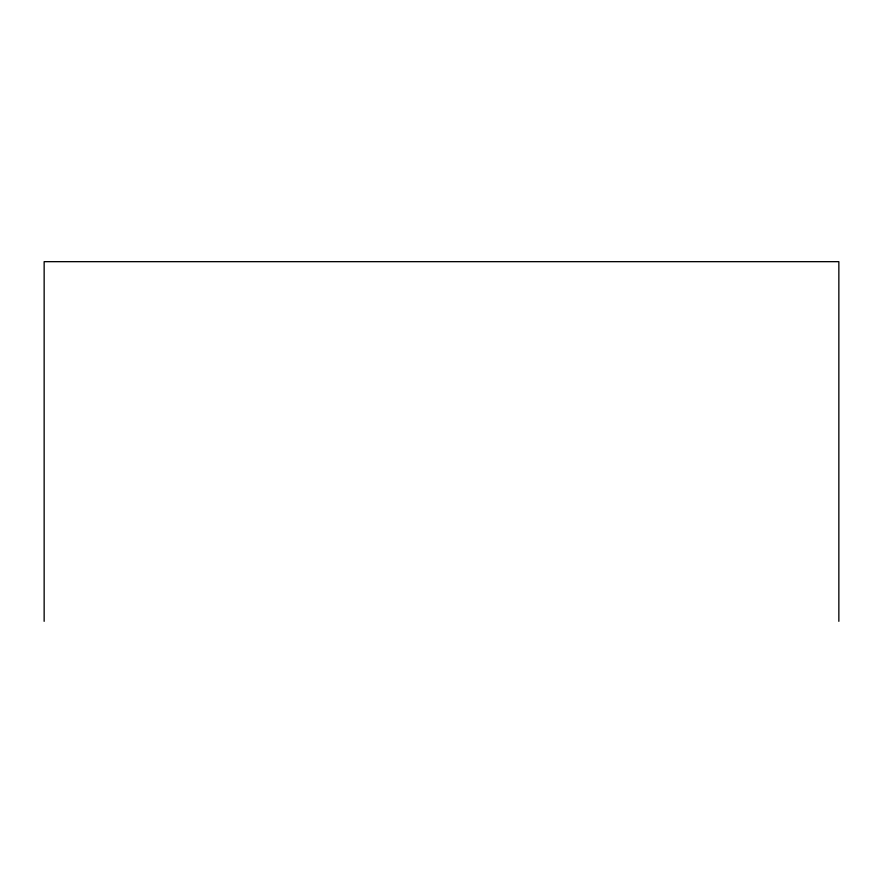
<?xml version="1.0" encoding="UTF-8"?>
<svg xmlns="http://www.w3.org/2000/svg" width="883" height="883" viewBox="0 0 883 883"><rect width="100%" height="100%" fill="white"/><g stroke="black" fill="none" stroke-linecap="round" stroke-linejoin="round"><path stroke-width="1.32" d="M838.85 621.334L838.85 261.666L44.15 261.666L44.15 621.334"/></g></svg>
